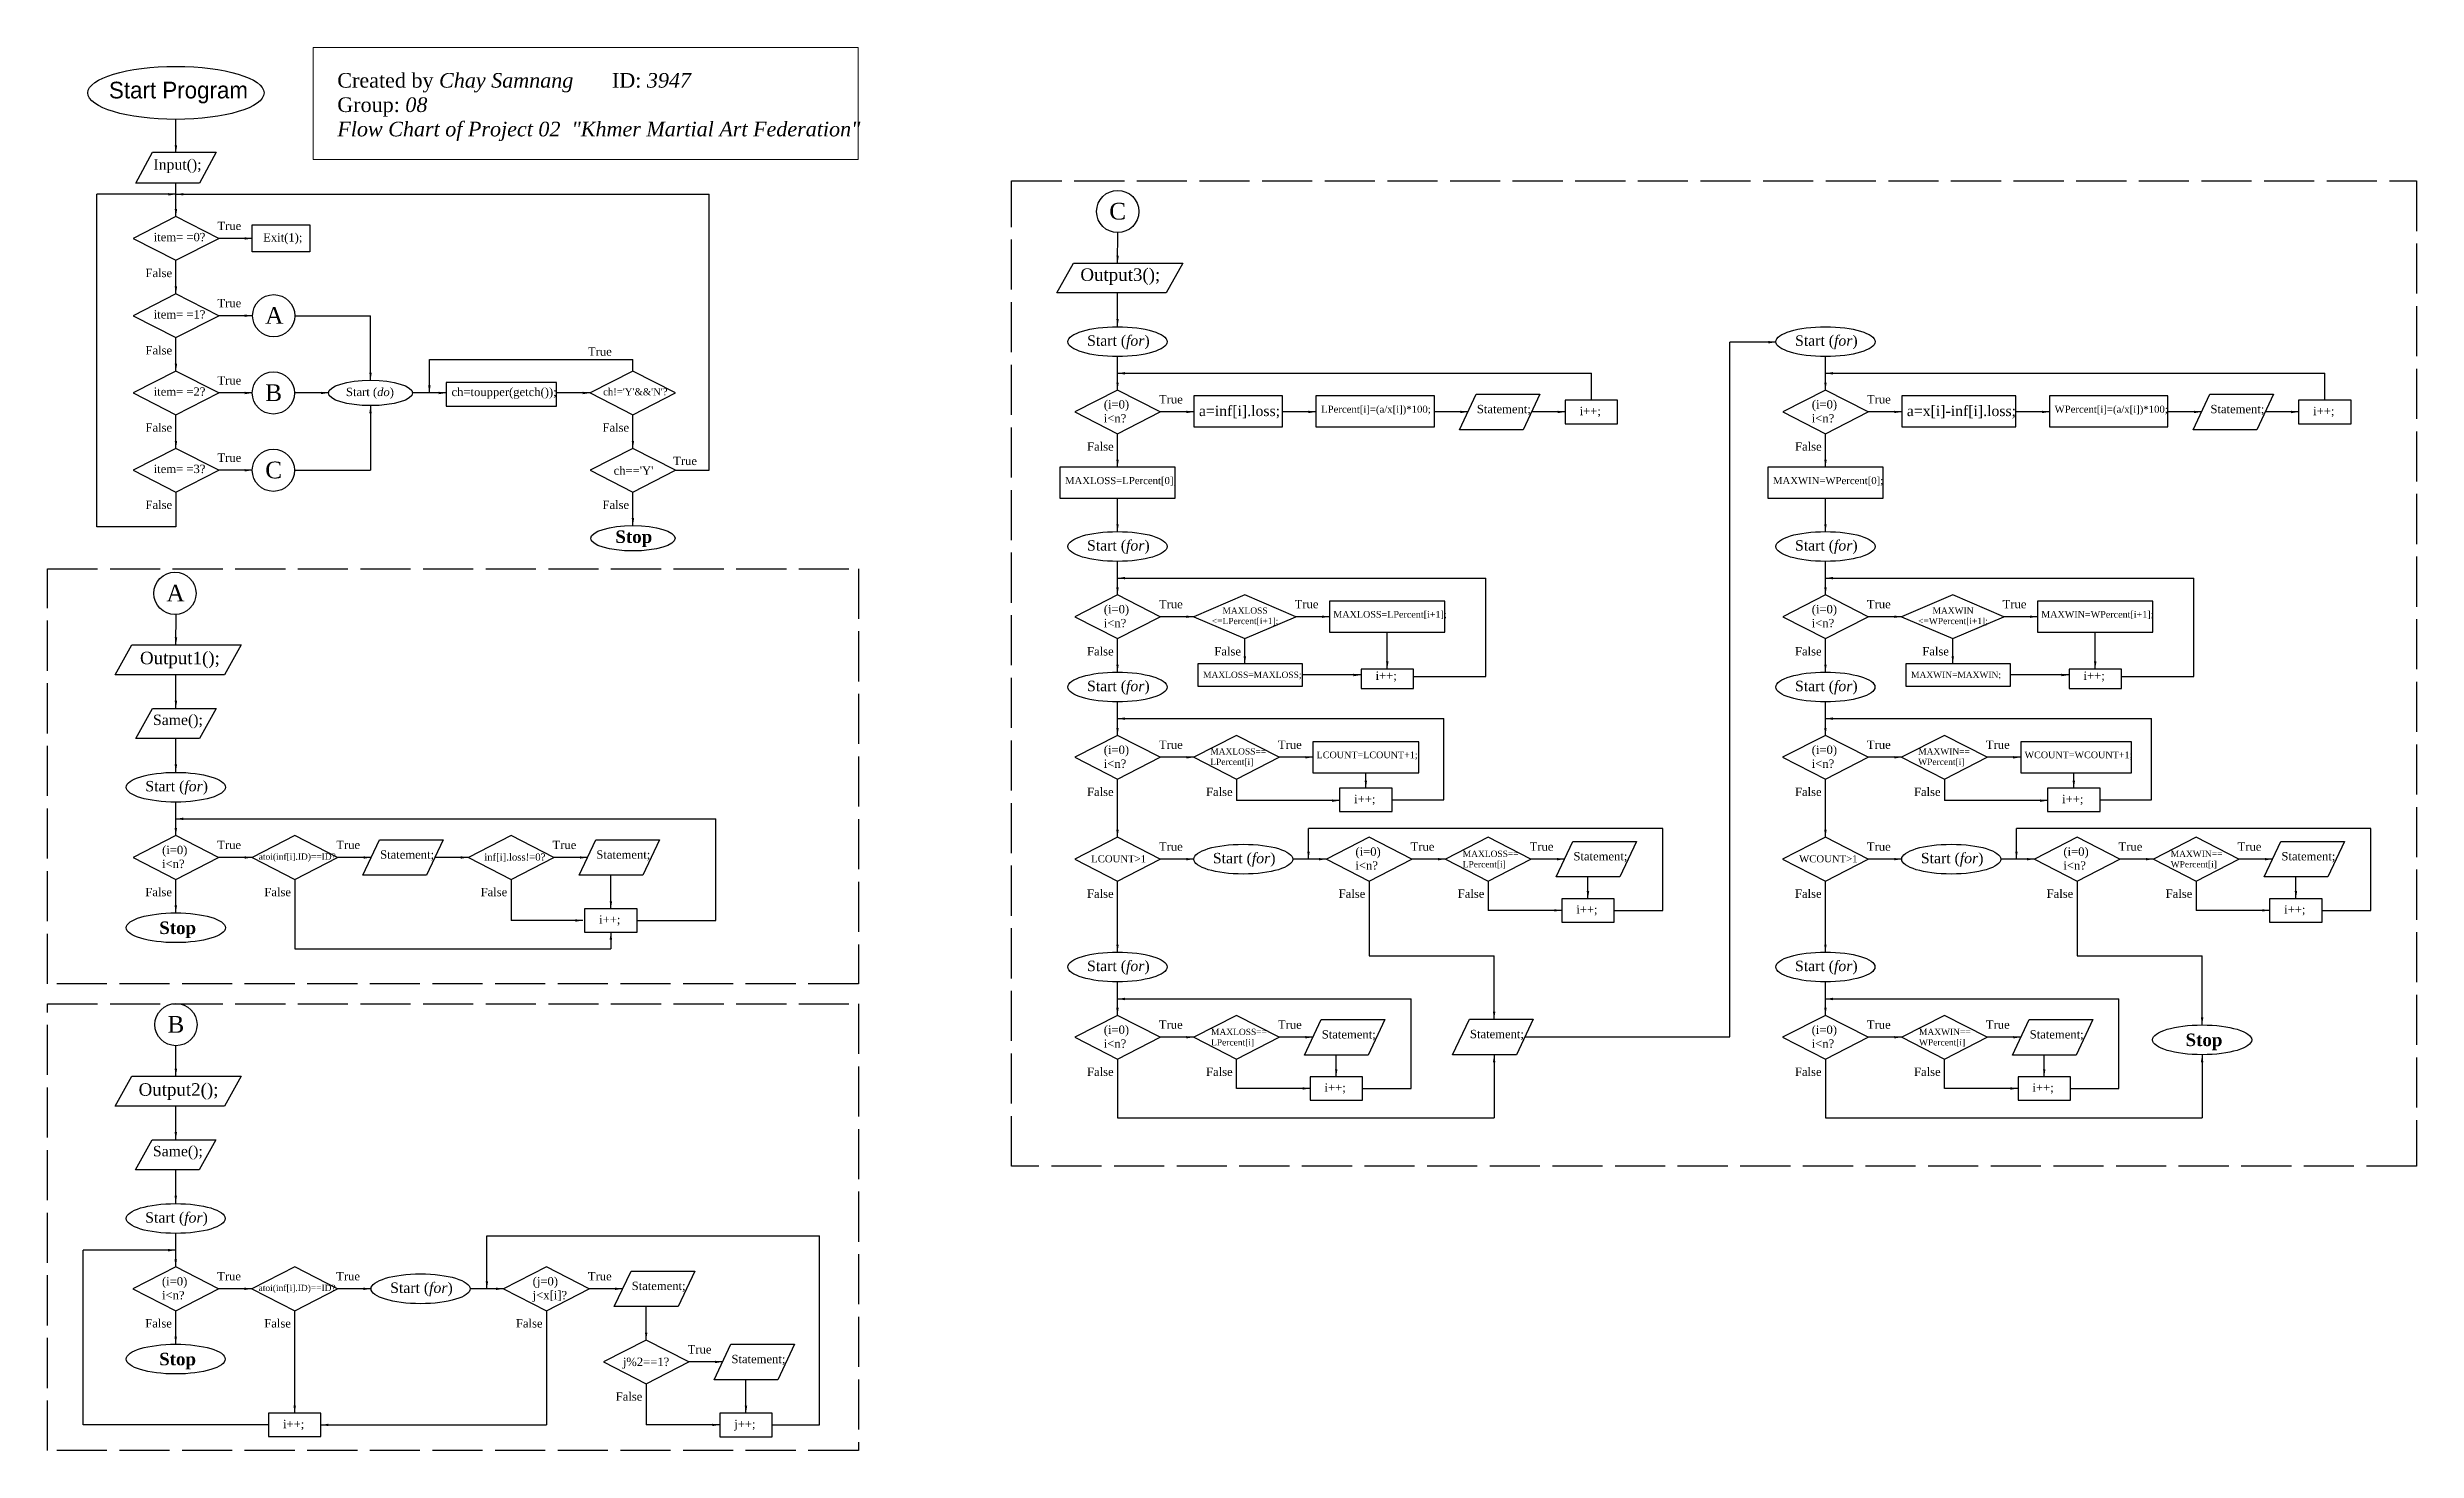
# Model space of a CAD drawing. Header units: inches. Extents: x 156 to 5832, y -410 to 2952.
import ezdxf

# ---------------------------------------------------------------- set-up
doc = ezdxf.new("R2010")
doc.units = ezdxf.units.IN
doc.header["$LTSCALE"] = 10
doc.header["$MEASUREMENT"] = 0
doc.linetypes.add('ACAD_ISO02W100', pattern=[15, 12, -3])
doc.dimstyles.get("Standard").update_dxf_attribs({"dimtxt": 0.18, "dimasz": 18, "dimexe": 0.18, "dimexo": 0.0625, "dimgap": 0.09, "dimtad": 0, "dimtih": 1, "dimtoh": 1, "dimdec": 4, "dimzin": 0, "dimdsep": 46, "dimtxsty": 'Standard', "dimcen": 0.09, "dimadec": 0, "dimazin": 0, "dimtfac": 1, "dimtdec": 4, "dimtofl": 0, "dimtmove": 0, "dimatfit": 3, "dimfxl": 0, "dimtolj": 1, "dimtzin": 0, "dimarcsym": 0})

msp = doc.modelspace()

# ---------------------------------------------------------------- linework, layer by layer
for p, q in [((275.3, 1803.3), (275.3, 2600)), ((1741.7, 1938.8), (1741.7, 2600)), ((749.3, 2309.1), (930.5, 2309.1)), ((4186.1, 581.1), (4186.1, 2245.7)), ((1071.5, 2204.2), (1559, 2204.2)), ((1559, 2176.4), (1559, 2204.2)), ((3854.8, 2106.6), (3854.8, 2171.1)), ((5611.7, 2106.6), (5611.7, 2171.1)), ((749.3, 1938.8), (930.5, 1938.8)), ((1661.4, 1938.8), (1741.7, 1938.8)), ((464.4, 1886.4), (464.4, 1803.3)), ((464.4, 1803.3), (275.3, 1803.3)), ((3602, 1444.4), (3602, 1680.4)), ((5297.7, 1444.4), (5297.7, 1680.4)), ((3428.8, 1444.4), (3602, 1444.4)), ((5124.6, 1444.4), (5297.7, 1444.4)), ((3501.1, 1149), (3501.1, 1343.7)), ((5196.8, 1149), (5196.8, 1343.7)), ((3004.6, 1198.7), (3004.6, 1147.3)), ((4700.4, 1198.7), (4700.4, 1147.3)), ((3377.5, 1149), (3501.1, 1149)), ((5073.3, 1149), (5196.8, 1149)), ((1757.5, 860.2), (1757.5, 1103.6)), ((4025.7, 1080.6), (3177.2, 1080.6)), ((4025.7, 884.3), (4025.7, 1080.6)), ((5721.5, 1080.6), (4873, 1080.6)), ((5721.5, 884.3), (5721.5, 1080.6)), ((749.2, 958.6), (749.2, 791.9)), ((1267.2, 958.6), (1267.2, 860.2)), ((3322.5, 954.7), (3322.5, 775.1)), ((3607.6, 954.7), (3607.6, 884.4)), ((5018.3, 954.7), (5018.3, 775.1)), ((5303.4, 954.7), (5303.4, 884.4)), ((1569, 860.2), (1757.5, 860.2)), ((3909.4, 884.3), (4025.7, 884.3)), ((5605.2, 884.3), (5721.5, 884.3)), ((749.2, 791.9), (1506.2, 791.9)), ((3322.5, 775.1), (3621.9, 775.1)), ((5018.3, 775.1), (5317.7, 775.1)), ((3422.9, 457.7), (3422.9, 672.1)), ((5118.6, 457.7), (5118.6, 672.1)), ((3695.1, 581.1), (4186.1, 581.1)), ((2719.6, 528), (2719.6, 387.1)), ((3004.7, 457.7), (3004.7, 528)), ((4415.4, 528), (4415.4, 387.1)), ((4700.5, 457.7), (4700.5, 528)), ((3306.5, 457.7), (3422.9, 457.7)), ((5002.3, 457.7), (5118.6, 457.7)), ((2719.6, 387.1), (3621.9, 387.1)), ((4415.4, 387.1), (5317.7, 387.1)), ((242.3, -348.4), (242.3, 70.3)), ((1209.2, 104.3), (2005.9, 104.3)), ((2005.9, -348.5), (2005.9, 104.3)), ((1351.8, -74.7), (1351.8, -348.4)), ((1590.8, -250), (1590.8, -348.4)), ((686.1, -348.4), (242.3, -348.4)), ((1892.6, -348.5), (2005.9, -348.5))]:
    msp.add_line(p, q)
at = {"lineweight": 20}
msp.add_lwpolyline([(793.5, 2952), (2098.5, 2952), (2098.5, 2683.5), (793.5, 2683.5)], close=True, dxfattribs=at)
for points in [[(408.1, 2700.7), (560.7, 2700.7), (520.7, 2626.9), (368.1, 2626.9)], [(566.9, 2494.2), (464.4, 2546.6), (362, 2494.2), (464.4, 2441.8)], [(647.1, 2526.5), (784.8, 2526.5), (784.8, 2461.8), (647.1, 2461.8)], [(2614.7, 2435.2), (2876.3, 2435.2), (2836.3, 2363.9), (2574.7, 2363.9)], [(566.9, 2309.1), (464.4, 2361.5), (362, 2309.1), (464.4, 2256.6)], [(566.9, 2124), (464.4, 2176.4), (362, 2124), (464.4, 2071.5)], [(1661.4, 2124), (1559, 2176.4), (1456.6, 2124), (1559, 2071.5)], [(1111.7, 2092.7), (1376.3, 2092.7), (1376.3, 2148.9), (1111.7, 2148.9)], [(2822.2, 2078.6), (2719.8, 2131), (2617.3, 2078.6), (2719.8, 2026.1)], [(2902.5, 2042.8), (3114.8, 2042.8), (3114.8, 2116.9), (2902.5, 2116.9)], [(3195.1, 2042.8), (3478.8, 2042.8), (3478.8, 2116.9), (3195.1, 2116.9)], [(3579.1, 2121.1), (3731.6, 2121.1), (3691.6, 2036), (3539.1, 2036)], [(3791.9, 2050.4), (3917.6, 2050.4), (3917.6, 2106.6), (3791.9, 2106.6)], [(4518, 2078.6), (4415.5, 2131), (4313.1, 2078.6), (4415.5, 2026.1)], [(4598.2, 2042.8), (4871.8, 2042.8), (4871.8, 2116.9), (4598.2, 2116.9)], [(4952, 2042.8), (5235.8, 2042.8), (5235.8, 2116.9), (4952, 2116.9)], [(5336, 2121.1), (5488.6, 2121.1), (5448.6, 2036), (5296, 2036)], [(5548.9, 2050.4), (5674.6, 2050.4), (5674.6, 2106.6), (5548.9, 2106.6)], [(566.9, 1938.8), (464.4, 1991.3), (362, 1938.8), (464.4, 1886.4)], [(1661.4, 1938.8), (1559, 1991.3), (1456.6, 1938.8), (1559, 1886.4)], [(2581.7, 1871.8), (2857.8, 1871.8), (2857.8, 1945.9), (2581.7, 1945.9)], [(4277.5, 1871.8), (4553.6, 1871.8), (4553.6, 1945.9), (4277.5, 1945.9)], [(2822.1, 1587.9), (2719.7, 1640.3), (2617.3, 1587.9), (2719.7, 1535.4)], [(3147.1, 1587.9), (3024.7, 1640.3), (2902.2, 1587.9), (3024.7, 1535.4)], [(3227.6, 1550.8), (3503.7, 1550.8), (3503.7, 1624.9), (3227.6, 1624.9)], [(4517.9, 1587.9), (4415.5, 1640.3), (4313.1, 1587.9), (4415.5, 1535.4)], [(4842.9, 1587.9), (4720.5, 1640.3), (4598, 1587.9), (4720.5, 1535.4)], [(4923.4, 1550.8), (5199.4, 1550.8), (5199.4, 1624.9), (4923.4, 1624.9)], [(359.1, 1520.3), (620.7, 1520.3), (580.7, 1449), (319.1, 1449)], [(2912.5, 1421.4), (3162.7, 1421.4), (3162.7, 1475.3), (2912.5, 1475.3)], [(3303.1, 1416.3), (3428.8, 1416.3), (3428.8, 1462.5), (3303.1, 1462.5)], [(4608.3, 1421.4), (4858.5, 1421.4), (4858.5, 1475.3), (4608.3, 1475.3)], [(4998.9, 1416.3), (5124.6, 1416.3), (5124.6, 1462.5), (4998.9, 1462.5)], [(408, 1367.7), (560.6, 1367.7), (520.6, 1296.4), (368, 1296.4)], [(2822.1, 1251.1), (2719.7, 1303.5), (2617.2, 1251.1), (2719.7, 1198.7)], [(3107.1, 1251.1), (3004.6, 1303.5), (2902.2, 1251.1), (3004.6, 1198.7)], [(3187.6, 1214.1), (3441.2, 1214.1), (3441.2, 1288.1), (3187.6, 1288.1)], [(4517.9, 1251.1), (4415.4, 1303.5), (4313, 1251.1), (4415.4, 1198.7)], [(4802.9, 1251.1), (4700.4, 1303.5), (4598, 1251.1), (4700.4, 1198.7)], [(4883.3, 1214.1), (5148.5, 1214.1), (5148.5, 1288.1), (4883.3, 1288.1)], [(3251.8, 1120.9), (3377.5, 1120.9), (3377.5, 1177.1), (3251.8, 1177.1)], [(4947.6, 1120.9), (5073.3, 1120.9), (5073.3, 1177.1), (4947.6, 1177.1)], [(566.5, 1011.1), (464.1, 1063.5), (361.7, 1011.1), (464.1, 958.6)], [(851.6, 1011.1), (749.2, 1063.5), (646.8, 1011.1), (749.2, 958.6)], [(951.9, 1053.6), (1104.5, 1053.6), (1064.5, 968.5), (911.9, 968.5)], [(1369.6, 1011.1), (1267.2, 1063.5), (1164.8, 1011.1), (1267.2, 958.6)], [(1469.9, 1053.6), (1622.5, 1053.6), (1582.5, 968.5), (1429.9, 968.5)], [(2822.1, 1007.1), (2719.7, 1059.5), (2617.2, 1007.1), (2719.7, 954.7)], [(3424.9, 1007.1), (3322.5, 1059.5), (3220.1, 1007.1), (3322.5, 954.7)], [(3710, 1007.1), (3607.6, 1059.5), (3505.2, 1007.1), (3607.6, 954.7)], [(3810.3, 1049.6), (3962.9, 1049.6), (3922.9, 964.5), (3770.3, 964.5)], [(4517.9, 1007.1), (4415.4, 1059.5), (4313, 1007.1), (4415.4, 954.7)], [(5120.7, 1007.1), (5018.3, 1059.5), (4915.9, 1007.1), (5018.3, 954.7)], [(5405.8, 1007.1), (5303.4, 1059.5), (5201, 1007.1), (5303.4, 954.7)], [(5506.1, 1049.6), (5658.7, 1049.6), (5618.7, 964.5), (5466.1, 964.5)], [(3783.8, 856.2), (3909.4, 856.2), (3909.4, 912.4), (3783.8, 912.4)], [(5479.5, 856.2), (5605.2, 856.2), (5605.2, 912.4), (5479.5, 912.4)], [(1443.4, 832.1), (1569, 832.1), (1569, 888.3), (1443.4, 888.3)], [(2822, 580.4), (2719.6, 632.9), (2617.2, 580.4), (2719.6, 528)], [(3107.2, 580.4), (3004.7, 632.9), (2902.3, 580.4), (3004.7, 528)], [(4517.8, 580.4), (4415.4, 632.9), (4313, 580.4), (4415.4, 528)], [(4802.9, 580.4), (4700.5, 632.9), (4598.1, 580.4), (4700.5, 528)], [(3207.4, 622.9), (3360, 622.9), (3320, 537.8), (3167.4, 537.8)], [(3562.5, 623.6), (3715.1, 623.6), (3675.1, 538.5), (3522.5, 538.5)], [(4903.2, 622.9), (5055.8, 622.9), (5015.8, 537.8), (4863.2, 537.8)], [(358.9, 487), (620.5, 487), (580.5, 415.6), (318.9, 415.6)], [(3180.9, 429.6), (3306.5, 429.6), (3306.5, 485.8), (3180.9, 485.8)], [(4876.7, 429.6), (5002.3, 429.6), (5002.3, 485.8), (4876.7, 485.8)], [(407.8, 334.4), (560.3, 334.4), (520.3, 263), (367.8, 263)], [(566.2, -22.3), (463.8, 30.1), (361.4, -22.3), (463.8, -74.7)], [(851.4, -22.3), (748.9, 30.1), (646.5, -22.3), (748.9, -74.7)], [(1454.2, -22.3), (1351.8, 30.1), (1249.4, -22.3), (1351.8, -74.7)], [(1554.5, 20.3), (1707.1, 20.3), (1667.1, -64.8), (1514.5, -64.8)], [(1693.2, -197.5), (1590.8, -145.1), (1488.4, -197.5), (1590.8, -250)], [(1793.5, -155), (1946.1, -155), (1906.1, -240.1), (1753.5, -240.1)], [(686.1, -376.5), (811.8, -376.5), (811.8, -320.3), (686.1, -320.3)], [(1766.9, -376.6), (1892.6, -376.6), (1892.6, -320.4), (1766.9, -320.4)]]:
    msp.add_lwpolyline(points, close=True)
at = {"linetype": 'ACAD_ISO02W100'}
for points in [[(2466.2, 2632), (5831.5, 2632), (5831.5, 271.5), (2466, 271.5)], [(156.5, 1703), (2099, 1703), (2099, 708.5), (156.5, 708.5)], [(156.5, 660.5), (2099, 660.5), (2099, -410), (156.5, -410)]]:
    msp.add_lwpolyline(points, close=True, dxfattribs=at)
for centre in [(2720.3, 2558.8), (698.6, 2309.1), (697.8, 2124), (697.8, 1938.8), (462, 1643.9), (464.5, 610.6)]:
    msp.add_circle(centre, 50.6)
for centre, major_axis in [((464.4, 2842.9), (-211.1, 0)), ((2719.8, 2246.9), (-118.7, 0)), ((4415.5, 2246.9), (-118.7, 0)), ((930.5, 2124), (-100.9, 0)), ((1559, 1775.8), (-100.9, 0)), ((2719.7, 1756.2), (-118.7, 0)), ((4415.5, 1756.2), (-118.7, 0)), ((2719.7, 1419.5), (-118.7, 0)), ((4415.4, 1419.5), (-118.7, 0)), ((464.1, 1179.4), (-118.7, 0)), ((3021.1, 1007.1), (-118.7, 0)), ((4716.9, 1007.1), (-118.7, 0)), ((464.1, 842.7), (-118.7, 0)), ((2719.7, 748.8), (-118.7, 0)), ((4415.4, 748.8), (-118.7, 0)), ((5317.7, 574.2), (-118.7, 0)), ((463.8, 146.1), (-118.7, 0)), ((1050.4, -22.3), (-118.7, 0)), ((463.8, -190.7), (-118.7, 0))]:
    msp.add_ellipse(centre, major_axis=major_axis, ratio=0.300462)

# ---------------------------------------------------------------- texts
for s, insert, char_height, width, attachment_point in [('{\\fSuperFrench|b0|i0|c2|p2;Start Program}', (304, 2869.7), 40, 355.657, 1), ('{\\fRomantic|b0|i0|c2|p2;Created by \\fRomantic|b0|i1|c2|p2;Chay Samnang       \\fRomantic|b0|i0|c2|p2;ID: \\fRomantic|b0|i1|c2|p2;3947\\P\\fRomantic|b0|i0|c2|p2;Group:\\fRomantic|b0|i1|c2|p2; 08\\PFlow Chart of Project 02  "Khmer Martial Art Federation"}', (851, 2890.5), 35, 1473, 1), ('{\\fRomantic|b0|i0|c2|p2;Input();}', (410.5, 2683.9), 25, 116.16, 1), ('{\\fRomantic|b0|i0|c2|p2;C}', (2699.9, 2579.5), 40, 116.16, 1), ('{\\fRomantic|b0|i0|c2|p2;item= =0?}', (411.2, 2507.5), 20, 126.404, 1), ('{\\fRomantic|b0|i0|c2|p2;True}', (563.8, 2534.4), 20, 126.404, 1), ('{\\fRomantic|b0|i0|c2|p2;Exit(1);}', (673.3, 2506.8), 20, 116.16, 1), ('{\\fRomantic|b0|i0|c2|p2;False}', (391.5, 2421.5), 20, 126.404, 1), ('{\\fRomantic|b0|i0|c2|p2;Output3();}', (2630.8, 2422.5), 30, 355.657, 1), ('{\\fRomantic|b0|i0|c2|p2;True}', (563.8, 2349.3), 20, 126.404, 1), ('{\\fRomantic|b0|i0|c2|p2;A}', (678.3, 2329.8), 40, 116.16, 1), ('{\\fRomantic|b0|i0|c2|p2;item= =1?}', (411.2, 2322.4), 20, 126.404, 1), ('{\\fRomantic|b0|i0|c2|p2;False}', (391.5, 2236.3), 20, 126.404, 1), ('{\\fRomantic|b0|i0|c2|p2;True}', (1451.4, 2233.2), 20, 126.404, 1), ('{\\fRomantic|b0|i0|c2|p2;Start (\\fRomantic|b0|i1|c2|p2;for\\fRomantic|b0|i0|c2|p2;)}', (2646.9, 2262), 25, 214.85, 1), ('{\\fRomantic|b0|i0|c2|p2;Start (\\fRomantic|b0|i1|c2|p2;for\\fRomantic|b0|i0|c2|p2;)}', (4342.7, 2262), 25, 214.85, 1), ('{\\fRomantic|b0|i0|c2|p2;True}', (563.8, 2164.2), 20, 126.404, 1), ('{\\fRomantic|b0|i0|c2|p2;item= =2?}', (411.2, 2137.3), 20, 126.404, 1), ('{\\fRomantic|b0|i0|c2|p2;B}', (678.3, 2144.7), 40, 116.16, 1), ('{\\fRomantic|b0|i0|c2|p2;Start (\\fRomantic|b0|i1|c2|p2;do\\fRomantic|b0|i0|c2|p2;)}', (871.7, 2136.5), 20, 159.732, 1), ('{\\fRomantic|b0|i0|c2|p2;ch=toupper(getch());}', (1124.5, 2136.5), 20, 159.732, 1), ("{\\fRomantic|b0|i0|c2|p2;ch!='Y'&&'N'?}", (1487.6, 2135.4), 17, 126.404, 1), ('{\\fRomantic|b0|i0|c2|p2;(i=0)\\Pi<n?}', (2686.9, 2106.7), 20, 126.404, 1), ('{\\fRomantic|b0|i0|c2|p2;True}', (2819.1, 2118.8), 20, 126.404, 1), ('{\\fRomantic|b0|i0|c2|p2;(i=0)\\Pi<n?}', (4382.7, 2106.7), 20, 126.404, 1), ('{\\fRomantic|b0|i0|c2|p2;True}', (4514.9, 2118.8), 20, 126.404, 1), ('{\\fRomantic|b0|i0|c2|p2;False}', (391.5, 2051.2), 20, 126.404, 1), ('{\\fRomantic|b0|i0|c2|p2;False}', (1486.1, 2051.2), 20, 126.404, 1), ('{\\fRomantic|b0|i0|c2|p2;a=inf[i].loss;}', (2914.8, 2093.6), 25, 214.85, 1), ('{\\fRomantic|b0|i0|c2|p2;LPercent[i]=(a/x[i])*100;}', (3207.4, 2093.6), 17, 214.85, 1), ('{\\fRomantic|b0|i0|c2|p2;Statement;}', (3580.6, 2095.5), 20, 126.404, 1), ('{\\fRomantic|b0|i0|c2|p2;i++;}', (3826.7, 2090.8), 20, 126.404, 1), ('{\\fRomantic|b0|i0|c2|p2;a=x[i]-inf[i].loss;}', (4610.5, 2093.6), 25, 214.85, 1), ('{\\fRomantic|b0|i0|c2|p2;WPercent[i]=(a/x[i])*100;}', (4964.3, 2093.6), 17, 214.85, 1), ('{\\fRomantic|b0|i0|c2|p2;Statement;}', (5337.6, 2095.5), 20, 126.404, 1), ('{\\fRomantic|b0|i0|c2|p2;i++;}', (5583.7, 2090.8), 20, 126.404, 1), ('{\\fRomantic|b0|i0|c2|p2;False}', (2646.8, 2005.8), 20, 126.404, 1), ('{\\fRomantic|b0|i0|c2|p2;False}', (4342.6, 2005.8), 20, 126.404, 1), ('{\\fRomantic|b0|i0|c2|p2;item= =3?}', (411.2, 1952.1), 20, 126.404, 1), ('{\\fRomantic|b0|i0|c2|p2;True}', (563.8, 1979), 20, 126.404, 1), ('{\\fRomantic|b0|i0|c2|p2;C}', (678.3, 1959.5), 40, 116.16, 1), ("{\\fRomantic|b0|i0|c2|p2;ch=='Y'}", (1512.8, 1948.2), 20, 126.404, 1), ('{\\fRomantic|b0|i0|c2|p2;True}', (1655.5, 1971.3), 20, 126.404, 1), ('{\\fRomantic|b0|i0|c2|p2;MAXLOSS=LPercent[0];}', (2594, 1922.6), 17, 214.85, 1), ('{\\fRomantic|b0|i0|c2|p2;MAXWIN=WPercent[0];}', (4289.8, 1922.6), 17, 214.85, 1), ('{\\fRomantic|b0|i0|c2|p2;False}', (391.5, 1866.1), 20, 126.404, 1), ('{\\fRomantic|b0|i0|c2|p2;False}', (1486.1, 1866.1), 20, 126.404, 1), ('{\\fRomantic|b0|i0|c2|p2;False}', (1486.1, 1866.1), 20, 126.404, 1), ('{\\fRomantic|b1|i0|c2|p2;Stop}', (1517, 1794.7), 30, 85.09, 1), ('{\\fRomantic|b0|i0|c2|p2;Start (\\fRomantic|b0|i1|c2|p2;for\\fRomantic|b0|i0|c2|p2;)}', (2646.8, 1771.3), 25, 214.85, 1), ('{\\fRomantic|b0|i0|c2|p2;Start (\\fRomantic|b0|i1|c2|p2;for\\fRomantic|b0|i0|c2|p2;)}', (4342.6, 1771.3), 25, 214.85, 1), ('{\\fRomantic|b0|i0|c2|p2;A}', (441.7, 1664.6), 40, 116.16, 1), ('{\\fRomantic|b0|i0|c2|p2;(i=0)\\Pi<n?}', (2686.9, 1616), 20, 126.404, 1), ('{\\fRomantic|b0|i0|c2|p2;True}', (2819, 1628.1), 20, 126.404, 1), ('{\\fRomantic|b0|i0|c2|p2;MAXLOSS\\P<=LPercent[i+1];}', (3025.3, 1588.4), 15, 214.85, 5), ('{\\fRomantic|b0|i0|c2|p2;True}', (3144, 1628.1), 20, 126.404, 1), ('{\\fRomantic|b0|i0|c2|p2;MAXLOSS=LPercent[i+1];}', (3236.7, 1601.6), 16, 214.85, 1), ('{\\fRomantic|b0|i0|c2|p2;(i=0)\\Pi<n?}', (4382.6, 1616), 20, 126.404, 1), ('{\\fRomantic|b0|i0|c2|p2;True}', (4514.8, 1628.1), 20, 126.404, 1), ('{\\fRomantic|b0|i0|c2|p2;MAXWIN\\P<=WPercent[i+1];}', (4721.1, 1588.4), 15, 214.85, 5), ('{\\fRomantic|b0|i0|c2|p2;True}', (4839.8, 1628.1), 20, 126.404, 1), ('{\\fRomantic|b0|i0|c2|p2;MAXWIN=WPercent[i+1];}', (4932.4, 1601.6), 16, 214.85, 1), ('{\\fRomantic|b0|i0|c2|p2;Output1();}', (378.3, 1504.1), 30, 355.657, 1), ('{\\fRomantic|b0|i0|c2|p2;False}', (2646.7, 1515.1), 20, 126.404, 1), ('{\\fRomantic|b0|i0|c2|p2;False}', (2951.7, 1515.1), 20, 126.404, 1), ('{\\fRomantic|b0|i0|c2|p2;False}', (4342.5, 1515.1), 20, 126.404, 1), ('{\\fRomantic|b0|i0|c2|p2;False}', (4647.5, 1515.1), 20, 126.404, 1), ('{\\fRomantic|b0|i0|c2|p2;Start (\\fRomantic|b0|i1|c2|p2;for\\fRomantic|b0|i0|c2|p2;)}', (2646.8, 1434.5), 25, 214.85, 1), ('{\\fRomantic|b0|i0|c2|p2;MAXLOSS=MAXLOSS;}', (2924.8, 1456.3), 15, 214.85, 1), ('{\\fRomantic|b0|i0|c2|p2;i++;}', (3337.9, 1456.7), 20, 126.404, 1), ('{\\fRomantic|b0|i0|c2|p2;Start (\\fRomantic|b0|i1|c2|p2;for\\fRomantic|b0|i0|c2|p2;)}', (4342.6, 1434.5), 25, 214.85, 1), ('{\\fRomantic|b0|i0|c2|p2;MAXWIN=MAXWIN;}', (4620.6, 1456.3), 15, 214.85, 1), ('{\\fRomantic|b0|i0|c2|p2;i++;}', (5033.7, 1456.7), 20, 126.404, 1), ('{\\fRomantic|b0|i0|c2|p2;Same();}', (409.4, 1353.4), 25, 116.16, 1), ('{\\fRomantic|b0|i0|c2|p2;(i=0)\\Pi<n?}', (2686.8, 1279.2), 20, 126.404, 1), ('{\\fRomantic|b0|i0|c2|p2;True}', (2819, 1291.3), 20, 126.404, 1), ('{\\fRomantic|b0|i0|c2|p2;MAXLOSS==\\PLPercent[i]}', (2941.9, 1272.8), 15, 126.404, 1), ('{\\fRomantic|b0|i0|c2|p2;True}', (3104, 1291.3), 20, 126.404, 1), ('{\\fRomantic|b0|i0|c2|p2;LCOUNT=LCOUNT+1;}', (3196.6, 1264.9), 16, 214.85, 1), ('{\\fRomantic|b0|i0|c2|p2;(i=0)\\Pi<n?}', (4382.6, 1279.2), 20, 126.404, 1), ('{\\fRomantic|b0|i0|c2|p2;True}', (4514.8, 1291.3), 20, 126.404, 1), ('{\\fRomantic|b0|i0|c2|p2;MAXWIN==\\PWPercent[i]}', (4637.7, 1272.8), 15, 126.404, 1), ('{\\fRomantic|b0|i0|c2|p2;True}', (4799.8, 1291.3), 20, 126.404, 1), ('{\\fRomantic|b0|i0|c2|p2;WCOUNT=WCOUNT+1;}', (4892.4, 1264.9), 16, 214.85, 1), ('{\\fRomantic|b0|i0|c2|p2;Start (\\fRomantic|b0|i1|c2|p2;for\\fRomantic|b0|i0|c2|p2;)}', (391.2, 1194.5), 25, 214.85, 1), ('{\\fRomantic|b0|i0|c2|p2;False}', (2646.7, 1178.4), 20, 126.404, 1), ('{\\fRomantic|b0|i0|c2|p2;False}', (2931.7, 1178.4), 20, 126.404, 1), ('{\\fRomantic|b0|i0|c2|p2;i++;}', (3286.6, 1161.2), 20, 126.404, 1), ('{\\fRomantic|b0|i0|c2|p2;False}', (4342.5, 1178.4), 20, 126.404, 1), ('{\\fRomantic|b0|i0|c2|p2;False}', (4627.5, 1178.4), 20, 126.404, 1), ('{\\fRomantic|b0|i0|c2|p2;i++;}', (4982.4, 1161.2), 20, 126.404, 1), ('{\\fRomantic|b0|i0|c2|p2;(i=0)\\Pi<n?}', (431.2, 1039.2), 20, 126.404, 1), ('{\\fRomantic|b0|i0|c2|p2;True}', (563.4, 1051.3), 20, 126.404, 1), ('{\\fRomantic|b0|i0|c2|p2;atoi(inf[i].ID)==ID?}', (662.7, 1020.7), 15, 126.404, 1), ('{\\fRomantic|b0|i0|c2|p2;True}', (848.5, 1051.3), 20, 126.404, 1), ('{\\fRomantic|b0|i0|c2|p2;Statement;}', (953.5, 1028.1), 20, 126.404, 1), ('{\\fRomantic|b0|i0|c2|p2;inf[i].loss!=0?}', (1202.9, 1020.7), 17, 126.404, 1), ('{\\fRomantic|b0|i0|c2|p2;True}', (1366.5, 1051.3), 20, 126.404, 1), ('{\\fRomantic|b0|i0|c2|p2;Statement;}', (1471.4, 1028.1), 20, 126.404, 1), ('{\\fRomantic|b0|i0|c2|p2;True}', (2819, 1047.3), 20, 126.404, 1), ('{\\fRomantic|b0|i0|c2|p2;Start (\\fRomantic|b0|i1|c2|p2;for\\fRomantic|b0|i0|c2|p2;)}', (2948.2, 1022.1), 25, 214.85, 1), ('{\\fRomantic|b0|i0|c2|p2;(i=0)\\Pi<n?}', (3289.6, 1035.2), 20, 126.404, 1), ('{\\fRomantic|b0|i0|c2|p2;True}', (3421.8, 1047.3), 20, 126.404, 1), ('{\\fRomantic|b0|i0|c2|p2;MAXLOSS==\\PLPercent[i]}', (3546.7, 1027.4), 15, 126.404, 1), ('{\\fRomantic|b0|i0|c2|p2;True}', (3706.9, 1047.3), 20, 126.404, 1), ('{\\fRomantic|b0|i0|c2|p2;Statement;}', (3811.8, 1024.1), 20, 126.404, 1), ('{\\fRomantic|b0|i0|c2|p2;True}', (4514.8, 1047.3), 20, 126.404, 1), ('{\\fRomantic|b0|i0|c2|p2;Start (\\fRomantic|b0|i1|c2|p2;for\\fRomantic|b0|i0|c2|p2;)}', (4644, 1022.1), 25, 214.85, 1), ('{\\fRomantic|b0|i0|c2|p2;(i=0)\\Pi<n?}', (4985.4, 1035.2), 20, 126.404, 1), ('{\\fRomantic|b0|i0|c2|p2;True}', (5117.6, 1047.3), 20, 126.404, 1), ('{\\fRomantic|b0|i0|c2|p2;MAXWIN==\\PWPercent[i]}', (5242.5, 1027.4), 15, 126.404, 1), ('{\\fRomantic|b0|i0|c2|p2;True}', (5402.7, 1047.3), 20, 126.404, 1), ('{\\fRomantic|b0|i0|c2|p2;Statement;}', (5507.6, 1024.1), 20, 126.404, 1), ('{\\fRomantic|b0|i0|c2|p2;LCOUNT>1}', (2656.6, 1016.5), 17, 126.404, 1), ('{\\fRomantic|b0|i0|c2|p2;WCOUNT>1}', (4352.4, 1016.5), 17, 126.404, 1), ('{\\fRomantic|b0|i0|c2|p2;False}', (391.1, 938.3), 20, 126.404, 1), ('{\\fRomantic|b0|i0|c2|p2;False}', (676.2, 938.3), 20, 126.404, 1), ('{\\fRomantic|b0|i0|c2|p2;False}', (1194.2, 938.3), 20, 126.404, 1), ('{\\fRomantic|b0|i0|c2|p2;False}', (2646.7, 934.4), 20, 126.404, 1), ('{\\fRomantic|b0|i0|c2|p2;False}', (3249.5, 934.4), 20, 126.404, 1), ('{\\fRomantic|b0|i0|c2|p2;False}', (3534.7, 934.4), 20, 126.404, 1), ('{\\fRomantic|b0|i0|c2|p2;False}', (4342.5, 934.4), 20, 126.404, 1), ('{\\fRomantic|b0|i0|c2|p2;False}', (4945.3, 934.4), 20, 126.404, 1), ('{\\fRomantic|b0|i0|c2|p2;False}', (5230.4, 934.4), 20, 126.404, 1), ('{\\fRomantic|b1|i0|c2|p2;Stop}', (424.5, 857.7), 30, 214.85, 1), ('{\\fRomantic|b0|i0|c2|p2;i++;}', (1478.1, 872.4), 20, 126.404, 1), ('{\\fRomantic|b0|i0|c2|p2;i++;}', (3818.6, 896.6), 20, 126.404, 1), ('{\\fRomantic|b0|i0|c2|p2;i++;}', (5514.3, 896.6), 20, 126.404, 1), ('{\\fRomantic|b0|i0|c2|p2;Start (\\fRomantic|b0|i1|c2|p2;for\\fRomantic|b0|i0|c2|p2;)}', (2646.8, 763.8), 25, 214.85, 1), ('{\\fRomantic|b0|i0|c2|p2;Start (\\fRomantic|b0|i1|c2|p2;for\\fRomantic|b0|i0|c2|p2;)}', (4342.6, 763.8), 25, 214.85, 1), ('{\\fRomantic|b0|i0|c2|p2;B}', (444.1, 631.3), 40, 116.16, 1), ('{\\fRomantic|b0|i0|c2|p2;(i=0)\\Pi<n?}', (2686.8, 608.5), 20, 126.404, 1), ('{\\fRomantic|b0|i0|c2|p2;True}', (2818.9, 620.6), 20, 126.404, 1), ('{\\fRomantic|b0|i0|c2|p2;MAXLOSS==\\PLPercent[i]}', (2943.8, 600.7), 15, 126.404, 1), ('{\\fRomantic|b0|i0|c2|p2;True}', (3104.1, 620.6), 20, 126.404, 1), ('{\\fRomantic|b0|i0|c2|p2;Statement;}', (3209, 597.4), 20, 126.404, 1), ('{\\fRomantic|b0|i0|c2|p2;Statement;}', (3564, 598.1), 20, 126.404, 1), ('{\\fRomantic|b0|i0|c2|p2;(i=0)\\Pi<n?}', (4382.5, 608.5), 20, 126.404, 1), ('{\\fRomantic|b0|i0|c2|p2;True}', (4514.7, 620.6), 20, 126.404, 1), ('{\\fRomantic|b0|i0|c2|p2;MAXWIN==\\PWPercent[i]}', (4639.6, 600.7), 15, 126.404, 1), ('{\\fRomantic|b0|i0|c2|p2;True}', (4799.8, 620.6), 20, 126.404, 1), ('{\\fRomantic|b0|i0|c2|p2;Statement;}', (4904.7, 597.4), 20, 126.404, 1), ('{\\fRomantic|b1|i0|c2|p2;Stop}', (5278.1, 589.2), 30, 214.85, 1), ('{\\fRomantic|b0|i0|c2|p2;Output2();}', (375, 470.2), 30, 355.657, 1), ('{\\fRomantic|b0|i0|c2|p2;False}', (2646.7, 507.7), 20, 126.404, 1), ('{\\fRomantic|b0|i0|c2|p2;False}', (2931.8, 507.7), 20, 126.404, 1), ('{\\fRomantic|b0|i0|c2|p2;i++;}', (3215.7, 469.9), 20, 126.404, 1), ('{\\fRomantic|b0|i0|c2|p2;False}', (4342.4, 507.7), 20, 126.404, 1), ('{\\fRomantic|b0|i0|c2|p2;False}', (4627.6, 507.7), 20, 126.404, 1), ('{\\fRomantic|b0|i0|c2|p2;i++;}', (4911.4, 469.9), 20, 126.404, 1), ('{\\fRomantic|b0|i0|c2|p2;Same();}', (409.2, 320.1), 25, 116.16, 1), ('{\\fRomantic|b0|i0|c2|p2;Start (\\fRomantic|b0|i1|c2|p2;for\\fRomantic|b0|i0|c2|p2;)}', (390.9, 161.1), 25, 214.85, 1), ('{\\fRomantic|b0|i0|c2|p2;(i=0)\\Pi<n?}', (431, 5.8), 20, 126.404, 1), ('{\\fRomantic|b0|i0|c2|p2;True}', (563.2, 17.9), 20, 126.404, 1), ('{\\fRomantic|b0|i0|c2|p2;True}', (848.3, 17.9), 20, 126.404, 1), ('{\\fRomantic|b0|i0|c2|p2;(j=0)\\Pj<x[i]?}', (1318.9, 5.8), 20, 126.404, 1), ('{\\fRomantic|b0|i0|c2|p2;True}', (1451.1, 17.9), 20, 126.404, 1), ('{\\fRomantic|b0|i0|c2|p2;atoi(inf[i].ID)==ID?}', (662.4, -12.7), 15, 126.404, 1), ('{\\fRomantic|b0|i0|c2|p2;Start (\\fRomantic|b0|i1|c2|p2;for\\fRomantic|b0|i0|c2|p2;)}', (977.5, -7.2), 25, 214.85, 1), ('{\\fRomantic|b0|i0|c2|p2;Statement;}', (1556, -5.3), 20, 126.404, 1), ('{\\fRomantic|b0|i0|c2|p2;False}', (390.9, -95), 20, 126.404, 1), ('{\\fRomantic|b0|i0|c2|p2;False}', (676, -95), 20, 126.404, 1), ('{\\fRomantic|b0|i0|c2|p2;False}', (1278.8, -95), 20, 126.404, 1), ('{\\fRomantic|b0|i0|c2|p2;True}', (1690.1, -157.3), 20, 126.404, 1), ('{\\fRomantic|b1|i0|c2|p2;Stop}', (424.3, -175.6), 30, 214.85, 1), ('{\\fRomantic|b0|i0|c2|p2;j%2==1?}', (1534.9, -187.3), 20, 126.404, 1), ('{\\fRomantic|b0|i0|c2|p2;Statement;}', (1795, -180.5), 20, 126.404, 1), ('{\\fRomantic|b0|i0|c2|p2;False}', (1517.8, -270.3), 20, 126.404, 1), ('{\\fRomantic|b0|i0|c2|p2;i++;}', (720.9, -336.2), 20, 126.404, 1), ('{\\fRomantic|b0|i0|c2|p2;j++;}', (1801.7, -336.2), 20, 126.404, 1)]:
    msp.add_mtext(s, dxfattribs=dict(insert=insert, char_height=char_height, width=width, attachment_point=attachment_point))

# ---------------------------------------------------------------- leaders
for points in [[(464.4, 2699.2), (464.4, 2779.5)], [(464.4, 2546.6), (464.4, 2626.9)], [(464.4, 2600), (275.3, 2600)], [(464.4, 2600), (1741.7, 2600)], [(647.1, 2494.2), (566.9, 2494.2)], [(2719.9, 2435.2), (2720.3, 2508.2)], [(464.4, 2361.5), (464.4, 2441.8)], [(2719.9, 2283.6), (2719.9, 2363.9)], [(647.1, 2309.1), (566.9, 2309.1)], [(930.5, 2154.3), (930.5, 2309.1)], [(464.4, 2176.4), (464.4, 2256.6)], [(4296.8, 2245.7), (4186.1, 2245.7)], [(1071.5, 2124), (1071.5, 2204.2)], [(2719.8, 2131), (2719.8, 2211.3)], [(2719.8, 2171.1), (3854.8, 2171.1)], [(4415.5, 2131), (4415.5, 2211.3)], [(4415.5, 2171.1), (5611.7, 2171.1)], [(647.1, 2124), (566.9, 2124)], [(829.6, 2124), (749.3, 2124)], [(1111.7, 2124), (1031.4, 2124)], [(1456.6, 2124), (1376.3, 2124)], [(464.4, 1991.3), (464.4, 2071.5)], [(930.5, 2093.6), (930.5, 1938.8)], [(1559, 1991.3), (1559, 2071.5)], [(2902.5, 2078.6), (2822.2, 2078.6)], [(3195.1, 2078.6), (3114.8, 2078.6)], [(3559.1, 2078.6), (3478.8, 2078.6)], [(3791.9, 2078.5), (3711.6, 2078.5)], [(4598.2, 2078.6), (4518, 2078.6)], [(4952, 2078.6), (4871.8, 2078.6)], [(5316, 2078.6), (5235.8, 2078.6)], [(5548.9, 2078.5), (5468.6, 2078.5)], [(2719.8, 1945.9), (2719.8, 2026.1)], [(4415.5, 1945.9), (4415.5, 2026.1)], [(647.1, 1938.8), (566.9, 1938.8)], [(1559, 1806.1), (1559, 1886.4)], [(1559, 1806.1), (1559, 1886.4)], [(2719.8, 1791.6), (2719.8, 1871.8)], [(4415.5, 1791.6), (4415.5, 1871.8)], [(2719.7, 1640.3), (2719.7, 1720.6)], [(4415.5, 1640.3), (4415.5, 1720.6)], [(2719.7, 1680.4), (3602, 1680.4)], [(4415.5, 1680.4), (5297.7, 1680.4)], [(464.4, 1520.3), (464.8, 1593.3)], [(2902.4, 1587.9), (2822.1, 1587.9)], [(3227.4, 1587.9), (3147.1, 1587.9)], [(4598.2, 1587.9), (4517.9, 1587.9)], [(4923.1, 1587.9), (4842.9, 1587.9)], [(2719.7, 1455.2), (2719.7, 1535.4)], [(3024.7, 1475.4), (3024.7, 1535.4)], [(3366, 1462.7), (3365.6, 1550.8)], [(4415.5, 1455.2), (4415.5, 1535.4)], [(4720.5, 1475.4), (4720.5, 1535.4)], [(5061.7, 1462.7), (5061.4, 1550.8)], [(464.4, 1368.7), (464.4, 1449)], [(3303, 1448.3), (3162.7, 1448.3)], [(4998.7, 1448.3), (4858.5, 1448.3)], [(2719.7, 1303.5), (2719.7, 1383.8)], [(4415.4, 1303.5), (4415.4, 1383.8)], [(2719.7, 1343.7), (3501.1, 1343.7)], [(4415.4, 1343.7), (5196.8, 1343.7)], [(464.2, 1216.1), (464.2, 1296.4)], [(2902.4, 1251.1), (2822.1, 1251.1)], [(3187.3, 1251.1), (3107.1, 1251.1)], [(4598.1, 1251.1), (4517.9, 1251.1)], [(4883.1, 1251.1), (4802.9, 1251.1)], [(2719.7, 1059.5), (2719.7, 1198.7)], [(3314.7, 1177.3), (3314.4, 1214.1)], [(4415.4, 1059.5), (4415.4, 1198.7)], [(5010.5, 1177.3), (5010.2, 1214.1)], [(464.1, 1063.5), (464.1, 1143.8)], [(3251.6, 1147.3), (3004.6, 1147.3)], [(4947.4, 1147.3), (4700.4, 1147.3)], [(464.1, 1103.6), (1757.5, 1103.6)], [(3177.2, 1007.1), (3177.2, 1080.6)], [(4873, 1007.1), (4873, 1080.6)], [(646.8, 1011.1), (566.5, 1011.1)], [(931.9, 1011.1), (851.6, 1011.1)], [(1164.8, 1011.1), (1084.5, 1011.1)], [(1449.9, 1011.1), (1369.6, 1011.1)], [(1506.2, 888.3), (1506.2, 968.5)], [(2902.4, 1007.1), (2822.1, 1007.1)], [(3220.1, 1007.1), (3139.8, 1007.1)], [(3505.2, 1007.1), (3424.9, 1007.1)], [(3790.3, 1007.1), (3710, 1007.1)], [(4598.1, 1007.1), (4517.9, 1007.1)], [(4915.9, 1007.1), (4835.6, 1007.1)], [(5201, 1007.1), (5120.7, 1007.1)], [(5486.1, 1007.1), (5405.8, 1007.1)], [(464.1, 878.4), (464.1, 958.6)], [(2719.7, 784.5), (2719.7, 954.7)], [(3846.6, 912.4), (3846.6, 964.5)], [(4415.4, 784.5), (4415.4, 954.7)], [(5542.4, 912.4), (5542.4, 964.5)], [(1439.2, 860.2), (1267.2, 860.2)], [(3783.8, 884.4), (3607.6, 884.4)], [(5479.6, 884.4), (5303.4, 884.4)], [(1506.2, 832.1), (1506.2, 791.9)], [(3621.9, 623.6), (3621.9, 775.1)], [(5317.7, 609.9), (5317.7, 775.1)], [(2719.6, 632.9), (2719.6, 713.1)], [(4415.4, 632.9), (4415.4, 713.1)], [(2719.6, 672.1), (3422.9, 672.1)], [(4415.4, 672.1), (5118.6, 672.1)], [(2902.3, 580.4), (2822, 580.4)], [(3187.4, 580.4), (3107.2, 580.4)], [(4598.1, 580.4), (4517.8, 580.4)], [(4883.2, 580.4), (4802.9, 580.4)], [(464.1, 487), (464.5, 559.9)], [(3243.7, 485.8), (3243.7, 537.8)], [(3621.9, 538.5), (3621.9, 387.1)], [(4939.5, 485.8), (4939.5, 537.8)], [(5317.7, 538.5), (5317.7, 387.1)], [(3180.9, 457.7), (3004.7, 457.7)], [(4876.7, 457.7), (4700.5, 457.7)], [(464.1, 335.4), (464.1, 415.6)], [(464, 182.8), (464, 263)], [(463.8, 70.3), (242.3, 70.3)], [(463.8, 30.1), (463.8, 110.4)], [(1209.2, -22.3), (1209.2, 104.3)], [(646.5, -22.3), (566.2, -22.3)], [(931.6, -22.3), (851.4, -22.3)], [(1249.4, -22.3), (1169.1, -22.3)], [(1534.5, -22.3), (1454.2, -22.3)], [(463.8, -155), (463.8, -74.7)], [(748.9, -320.3), (748.9, -74.7)], [(1590.8, -145.1), (1590.8, -64.8)], [(1773.5, -197.5), (1693.2, -197.5)], [(1829.8, -320.4), (1829.8, -240.1)], [(811.8, -348.4), (1351.8, -348.4)], [(1766.9, -348.4), (1590.8, -348.4)]]:
    msp.add_leader(points, dimstyle='Standard', override={"dimgap": 0.09, "dimtad": 0})

doc.saveas('drawing.dxf')
